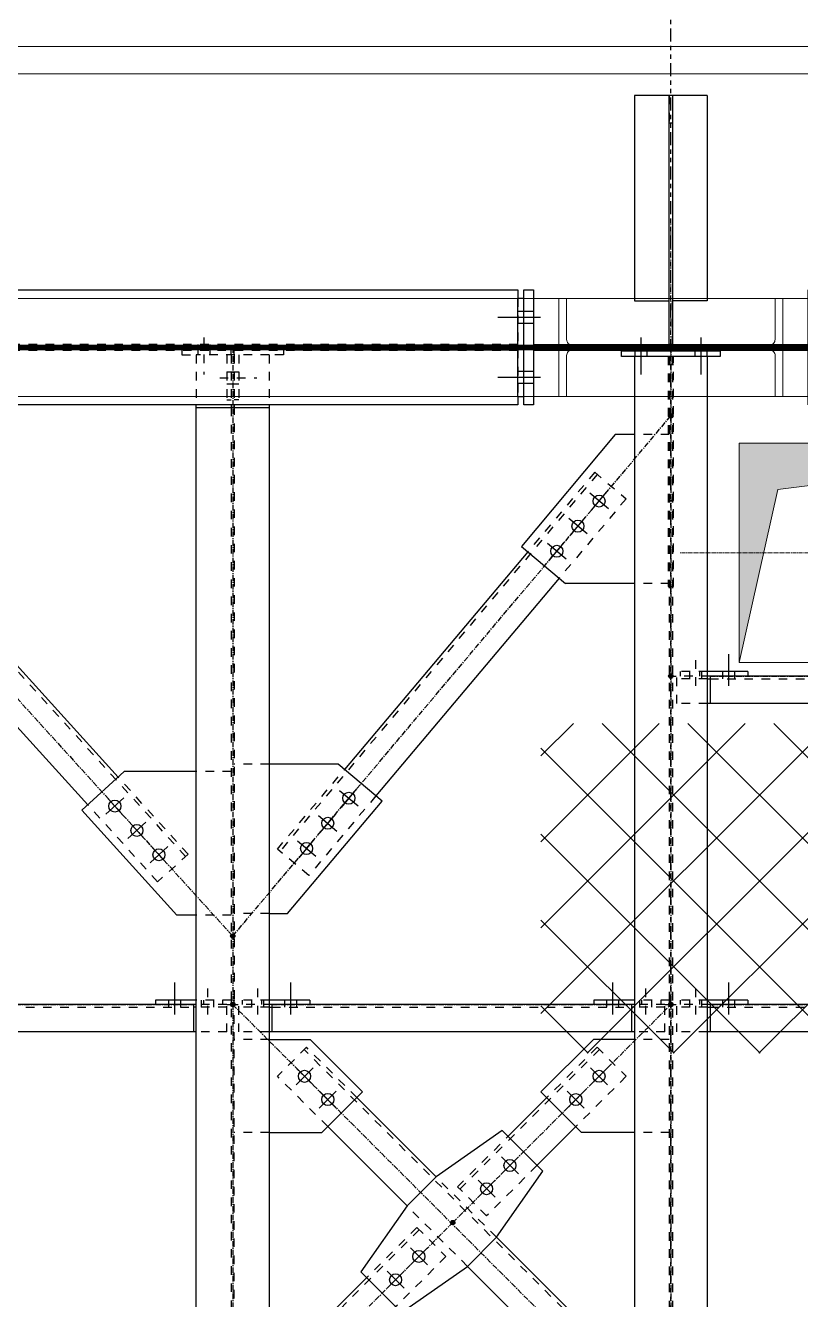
# Model space of a CAD drawing. Header units: inches. Extents: x 209270 to 234360, y -180214 to -150194.
# Drawn here: x 224333 to 225749, y -157002 to -154676 of the extents above; entities that cross this region are included whole.
import ezdxf

# ---------------------------------------------------------------- set-up
doc = ezdxf.new("R2010")
doc.units = ezdxf.units.IN
doc.header["$LTSCALE"] = 10
doc.header["$MEASUREMENT"] = 0
for name, pattern in [('CENTER', [2, 1.25, -0.25, 0.25, -0.25]), ('CENTER2', [1.125, 0.75, -0.125, 0.125, -0.125]), ('DXK_LINE_DOT2', [3.9198, 1.9599, -1.9599]), ('DXK_LINE_DOT5', [7.8785, 2.979, -0.9799, 0.9799, -0.9799, 0.9799, -0.9799]), ('HIDDEN', [0.375, 0.25, -0.125]), ('PHANTOM', [2.5, 1.25, -0.25, 0.25, -0.25, 0.25, -0.25])]:
    doc.linetypes.add(name, pattern=pattern)
doc.layers.get('0').update_dxf_attribs({"color": 1})
for name, color, linetype in [('$AUDIT_BAD_LAYER1', 1, 'Continuous'), ('_BLUE_0', 5, 'Continuous'), ('_BLUE_1', 5, 'Continuous'), ('_BLUE_2', 5, 'Continuous'), ('_BLUE_4', 5, 'Continuous')]:
    doc.layers.add(name, color=color, linetype=linetype)
for name, color, linetype, lineweight in [('CEN', 1, 'CENTER', 9), ('CENETR LINE', 1, 'CENTER2', 9), ('CIVIL', 1, 'Continuous', 9), ('handrail', 1, 'FENCELINE1', 9), ('HIDDEN', 1, 'HIDDEN', 9), ('MAIN OBJECT', 1, 'Continuous', 18), ('PANTHOM', 1, 'PHANTOM', 0), ('Sheeting', 1, 'Continuous', 0)]:
    doc.layers.add(name, color=color, linetype=linetype, lineweight=lineweight)
doc.linetypes.add('FENCELINE1', pattern='A,0.25,-0.1,[133,arial.ttf,S=0.1,R=0,X=-0.1,Y=0],-0.1,1', length=1.45)

# ---------------------------------------------------------------- blocks, each defined once
blk = doc.blocks.new('A$Ccfc223fc')
at = {"layer": 'MAIN OBJECT'}
h = blk.add_hatch(color=6, dxfattribs=at)
h.dxf.hatch_style = 1
h.paths.add_polyline_path([(-375, -200), (-375, 200), (375, 200), (-304.8, 115.5)])
at = {"layer": 'CENETR LINE'}
for p, q in [((0, -268.7), (0, 268.7)), ((483.2, 0), (-483.2, 0))]:
    blk.add_line(p, q, dxfattribs=at)
at = {"layer": 'CIVIL'}
blk.add_lwpolyline([(-375, -200), (375, -200), (375, 200), (-375, 200)], close=True, dxfattribs=at)
blk.add_lwpolyline([(-375, -200), (-304.8, 115.5), (375, 200)], dxfattribs=at)
blk = doc.blocks.new('A$C426f7GU6TT')
at = {"layer": 'CEN'}
for p, q in [((0, 235.7), (0, -235.7)), ((-235.7, 0), (235.7, 0))]:
    blk.add_line(p, q, dxfattribs=at)
blk.add_circle((0, 0), 5, dxfattribs=at)
at = {"layer": 'MAIN OBJECT'}
blk.add_lwpolyline([(4.4, -180.2, 0.414214), (14.6, -190.4), (89.4, -190.4), (89.4, -204.7), (-89.4, -204.7), (-89.4, -190.4), (-14.6, -190.4, 0.414214), (-4.4, -180.2), (-4.4, 180.2, 0.414214), (-14.6, 190.4), (-89.4, 190.4), (-89.4, 204.7), (89.4, 204.7), (89.4, 190.4), (14.6, 190.4, 0.414214), (4.4, 180.2), (4.4, -180.2)], format="xyb", dxfattribs=at)
blk = doc.blocks.new('MECH_DRAWING')
at = {"layer": 'PANTHOM'}
h = blk.add_hatch(dxfattribs=at)
h.set_pattern_fill('ANSI37', color=256, scale=887.309452, angle=-180)
h.set_pattern_definition([(225, (329120.01, 2114796.26), (78.4278163, -78.4278163), []), (315, (329120.01, 2114796.26), (78.4278163, 78.4278163), [])])
h.paths.add_polyline_path([(225881.3, -156552.6), (225881.3, -155950.4), (225274.7, -155950.4), (225274.7, -156552.6)])
at = {"layer": 'CEN'}
blk.add_line((217212.2, -155263.7), (228311.6, -155263.7), dxfattribs=at)
at = {"layer": 'CEN', "elevation": 0.8}
blk.add_lwpolyline([(217011.9, -155263.7), (228511.9, -155263.7), (228511.9, -165263.7), (217011.9, -165263.7)], close=True, dxfattribs=at)
at = {"layer": 'handrail', "const_width": 10, "elevation": -448149754.8}
blk.add_lwpolyline([(228511.9, -159158.7), (228511.9, -155263.7), (217011.9, -155263.7), (217011.9, -156838.4)], dxfattribs=at)
at = {"layer": 'HIDDEN', "elevation": 0.8}
blk.add_lwpolyline([(228307.2, -155268.1), (217216.6, -155268.1), (217216.6, -155259.3), (228307.2, -155259.3)], close=True, dxfattribs=at)
at = {"layer": 'MAIN OBJECT', "elevation": 0.8}
blk.add_lwpolyline([(228307.2, -155353.1), (217216.6, -155353.1), (217216.6, -155174.3), (228307.2, -155174.3)], close=True, dxfattribs=at)
at = {"layer": 'Sheeting'}
for points in [[(216351.9, -154713.7), (229171.9, -154713.7), (229171.9, -165813.7), (216351.9, -165813.7)], [(216401.9, -154763.7), (229121.9, -154763.7), (229121.9, -165763.7), (216401.9, -165763.7)]]:
    blk.add_lwpolyline(points, close=True, dxfattribs=at)
at = {"layer": '$AUDIT_BAD_LAYER1', "rotation": 270.0096740856855}
blk.add_blockref('A$C426f7GU6TT', (225511.9, -155263.7), dxfattribs=at)
at = {"layer": 'MAIN OBJECT'}
blk.add_blockref('A$Ccfc223fc', (226011.9, -155638.7, -0.8), dxfattribs=at)
blk = doc.blocks.new('GridLine-116860372-116903 - 114867')
at = {"layer": '_BLUE_2', "linetype": 'DXK_LINE_DOT5'}
blk.add_line((20200.6, 12454.5), (20200.6, 27661.7), dxfattribs=at)
blk = doc.blocks.new('GridLine-116860372-116908 - 114867')
at = {"layer": '_BLUE_2', "linetype": 'DXK_LINE_DOT5'}
blk.add_line((2535.4, 25070.8), (24512.1, 25070.8), dxfattribs=at)
blk = doc.blocks.new('Part-116860372-114885 - 114867')
at = {"layer": '_BLUE_4', "linetype": 'Continuous'}
blk.add_hatch(color=256, dxfattribs=at).paths.add_polyline_path([(20200.6, 25065.8, -1), (20200.6, 25075.8, -1)])
at = {"layer": '_BLUE_2', "linetype": 'Continuous'}
for p, q in [((19865.1, 24939.6), (19865.1, 25202.1)), ((19865.1, 25202.1), (19886.9, 25202.1)), ((19886.9, 25202.1), (19886.9, 25077.6)), ((20514.3, 25202.1), (20536, 25202.1)), ((20514.3, 25077.6), (20514.3, 25202.1)), ((20536, 25202.1), (20536, 24939.6)), ((19886.9, 25077.6), (20514.3, 25077.6)), ((20514.3, 25064.1), (19886.9, 25064.1)), ((19886.9, 25064.1), (19886.9, 24939.6)), ((20514.3, 24939.6), (20514.3, 25064.1)), ((19886.9, 24939.6), (19865.1, 24939.6)), ((20536, 24939.6), (20514.3, 24939.6))]:
    blk.add_line(p, q, dxfattribs=at)
at = {"layer": '_BLUE_4', "linetype": 'CENTER'}
blk.add_line((20200.6, 25070.8), (20200.6, 25070.8), dxfattribs=at)
at = {"layer": '_BLUE_4', "linetype": 'Continuous'}
blk.add_circle((20200.6, 25070.8), 5, dxfattribs=at)
blk = doc.blocks.new('Part-116860372-115064 - 114867')
at = {"layer": '_BLUE_4', "linetype": 'Continuous'}
for points in [[(19200.6, 23565.8, -1), (19200.6, 23575.8, -1)], [(20200.6, 23565.8, -1), (20200.6, 23575.8, -1)]]:
    blk.add_hatch(color=256, dxfattribs=at).paths.add_polyline_path(points)
at = {"layer": '_BLUE_1', "linetype": 'DXK_LINE_DOT2'}
for p, q in [((19290.1, 23570.8), (19214.1, 23570.8)), ((19214.1, 23508.3), (19214.1, 23570.8)), ((19283.8, 23564.6), (19214.1, 23564.6)), ((19290.1, 23564.6), (20111.1, 23564.6)), ((20187, 23570.8), (20111.1, 23570.8)), ((20187, 23564.6), (20117.3, 23564.6)), ((20187, 23508.3), (20187, 23570.8)), ((19283.8, 23508.3), (19214.1, 23508.3)), ((20187, 23508.3), (20117.3, 23508.3))]:
    blk.add_line(p, q, dxfattribs=at)
at = {"layer": '_BLUE_2', "linetype": 'Continuous'}
for p, q in [((19283.8, 23564.6), (19290.1, 23564.6)), ((20111.1, 23570.8), (19290.1, 23570.8)), ((19290.1, 23570.8), (19290.1, 23508.3)), ((20111.1, 23570.8), (20111.1, 23508.3)), ((20117.3, 23564.6), (20111.1, 23564.6)), ((20117.3, 23508.3), (19283.8, 23508.3))]:
    blk.add_line(p, q, dxfattribs=at)
at = {"layer": '_BLUE_4', "linetype": 'CENTER'}
for p, q in [((19200.6, 23570.8), (19214.1, 23570.8)), ((19290.1, 23570.8), (20111.1, 23570.8)), ((20187, 23570.8), (20200.6, 23570.8))]:
    blk.add_line(p, q, dxfattribs=at)
at = {"layer": '_BLUE_4', "linetype": 'Continuous'}
for centre in [(19200.6, 23570.8), (20200.6, 23570.8)]:
    blk.add_circle(centre, 5, dxfattribs=at)
blk = doc.blocks.new('Bolt-116860372-116052 - 114867')
at = {"layer": '_BLUE_2', "linetype": 'Continuous'}
for p, q in [((19903.1, 25139.6), (19805.6, 25139.6)), ((19903.1, 25139.6), (19805.6, 25139.6)), ((19903.1, 25139.6), (19805.6, 25139.6)), ((19903.1, 25139.6), (19805.6, 25139.6)), ((19903.1, 25139.6), (19805.6, 25139.6)), ((19903.1, 25139.6), (19805.6, 25139.6)), ((19903.1, 25139.6), (19805.6, 25139.6)), ((19903.1, 25139.6), (19805.6, 25139.6)), ((19903.1, 25139.6), (19805.6, 25139.6)), ((19903.1, 25139.6), (19805.6, 25139.6)), ((19903.1, 25139.6), (19805.6, 25139.6)), ((19863.9, 25153.3), (19851.4, 25153.3)), ((19863.9, 25153.3), (19851.4, 25153.3)), ((19863.9, 25153.3), (19851.4, 25153.3)), ((19863.9, 25153.3), (19851.4, 25153.3)), ((19863.9, 25153.3), (19851.4, 25153.3)), ((19863.9, 25153.3), (19851.4, 25153.3)), ((19863.9, 25153.3), (19851.4, 25153.3)), ((19863.9, 25153.3), (19851.4, 25153.3)), ((19863.9, 25153.3), (19851.4, 25153.3)), ((19863.9, 25153.3), (19851.4, 25153.3)), ((19863.9, 25153.3), (19851.4, 25153.3)), ((19886.9, 25153.3), (19865.1, 25153.3)), ((19886.9, 25153.3), (19865.1, 25153.3)), ((19886.9, 25153.3), (19865.1, 25153.3)), ((19886.9, 25153.3), (19865.1, 25153.3)), ((19886.9, 25153.3), (19865.1, 25153.3)), ((19886.9, 25153.3), (19865.1, 25153.3)), ((19886.9, 25153.3), (19865.1, 25153.3)), ((19886.9, 25153.3), (19865.1, 25153.3)), ((19886.9, 25153.3), (19865.1, 25153.3)), ((19886.9, 25153.3), (19865.1, 25153.3)), ((19886.9, 25153.3), (19865.1, 25153.3)), ((19863.9, 25125.8), (19851.4, 25125.8)), ((19863.9, 25125.8), (19851.4, 25125.8)), ((19863.9, 25125.8), (19851.4, 25125.8)), ((19863.9, 25125.8), (19851.4, 25125.8)), ((19863.9, 25125.8), (19851.4, 25125.8)), ((19863.9, 25125.8), (19851.4, 25125.8)), ((19863.9, 25125.8), (19851.4, 25125.8)), ((19863.9, 25125.8), (19851.4, 25125.8)), ((19863.9, 25125.8), (19851.4, 25125.8)), ((19863.9, 25125.8), (19851.4, 25125.8)), ((19863.9, 25125.8), (19851.4, 25125.8)), ((19886.9, 25125.8), (19865.1, 25125.8)), ((19886.9, 25125.8), (19865.1, 25125.8)), ((19886.9, 25125.8), (19865.1, 25125.8)), ((19886.9, 25125.8), (19865.1, 25125.8)), ((19886.9, 25125.8), (19865.1, 25125.8)), ((19886.9, 25125.8), (19865.1, 25125.8)), ((19886.9, 25125.8), (19865.1, 25125.8)), ((19886.9, 25125.8), (19865.1, 25125.8)), ((19886.9, 25125.8), (19865.1, 25125.8)), ((19886.9, 25125.8), (19865.1, 25125.8)), ((19886.9, 25125.8), (19865.1, 25125.8)), ((19863.9, 25015.8), (19851.4, 25015.8)), ((19863.9, 25015.8), (19851.4, 25015.8)), ((19863.9, 25015.8), (19851.4, 25015.8)), ((19863.9, 25015.8), (19851.4, 25015.8)), ((19863.9, 25015.8), (19851.4, 25015.8)), ((19863.9, 25015.8), (19851.4, 25015.8)), ((19863.9, 25015.8), (19851.4, 25015.8)), ((19863.9, 25015.8), (19851.4, 25015.8)), ((19863.9, 25015.8), (19851.4, 25015.8)), ((19863.9, 25015.8), (19851.4, 25015.8)), ((19863.9, 25015.8), (19851.4, 25015.8)), ((19886.9, 25015.8), (19865.1, 25015.8)), ((19886.9, 25015.8), (19865.1, 25015.8)), ((19886.9, 25015.8), (19865.1, 25015.8)), ((19886.9, 25015.8), (19865.1, 25015.8)), ((19886.9, 25015.8), (19865.1, 25015.8)), ((19886.9, 25015.8), (19865.1, 25015.8)), ((19886.9, 25015.8), (19865.1, 25015.8)), ((19886.9, 25015.8), (19865.1, 25015.8)), ((19886.9, 25015.8), (19865.1, 25015.8)), ((19886.9, 25015.8), (19865.1, 25015.8)), ((19886.9, 25015.8), (19865.1, 25015.8)), ((19903.1, 25002.1), (19805.6, 25002.1)), ((19903.1, 25002.1), (19805.6, 25002.1)), ((19903.1, 25002.1), (19805.6, 25002.1)), ((19903.1, 25002.1), (19805.6, 25002.1)), ((19903.1, 25002.1), (19805.6, 25002.1)), ((19903.1, 25002.1), (19805.6, 25002.1)), ((19903.1, 25002.1), (19805.6, 25002.1)), ((19903.1, 25002.1), (19805.6, 25002.1)), ((19903.1, 25002.1), (19805.6, 25002.1)), ((19903.1, 25002.1), (19805.6, 25002.1)), ((19903.1, 25002.1), (19805.6, 25002.1)), ((19863.9, 24988.3), (19851.4, 24988.3)), ((19863.9, 24988.3), (19851.4, 24988.3)), ((19863.9, 24988.3), (19851.4, 24988.3)), ((19863.9, 24988.3), (19851.4, 24988.3)), ((19863.9, 24988.3), (19851.4, 24988.3)), ((19863.9, 24988.3), (19851.4, 24988.3)), ((19863.9, 24988.3), (19851.4, 24988.3)), ((19863.9, 24988.3), (19851.4, 24988.3)), ((19863.9, 24988.3), (19851.4, 24988.3)), ((19863.9, 24988.3), (19851.4, 24988.3)), ((19863.9, 24988.3), (19851.4, 24988.3)), ((19886.9, 24988.3), (19865.1, 24988.3)), ((19886.9, 24988.3), (19865.1, 24988.3)), ((19886.9, 24988.3), (19865.1, 24988.3)), ((19886.9, 24988.3), (19865.1, 24988.3)), ((19886.9, 24988.3), (19865.1, 24988.3)), ((19886.9, 24988.3), (19865.1, 24988.3)), ((19886.9, 24988.3), (19865.1, 24988.3)), ((19886.9, 24988.3), (19865.1, 24988.3)), ((19886.9, 24988.3), (19865.1, 24988.3)), ((19886.9, 24988.3), (19865.1, 24988.3)), ((19886.9, 24988.3), (19865.1, 24988.3))]:
    blk.add_line(p, q, dxfattribs=at)
blk = doc.blocks.new('Part-116860372-114888 - 114867')
at = {"layer": '_BLUE_4', "linetype": 'Continuous'}
blk.add_hatch(color=256, dxfattribs=at).paths.add_polyline_path([(20200.6, 25065.8, -1), (20200.6, 25075.8, -1)])
at = {"layer": '_BLUE_1', "linetype": 'DXK_LINE_DOT2'}
for p, q in [((19851.4, 25183.3), (19851.4, 24958.3)), ((19851.4, 25077.6), (9958.1, 25077.6)), ((19851.4, 25064.1), (9958.1, 25064.1))]:
    blk.add_line(p, q, dxfattribs=at)
at = {"layer": '_BLUE_2', "linetype": 'Continuous'}
for p, q in [((12813.1, 25202.1), (19851.4, 25202.1)), ((19851.4, 25202.1), (19851.4, 25183.3)), ((19851.4, 24958.3), (19851.4, 24939.6)), ((19851.4, 24939.6), (12813.1, 24939.6))]:
    blk.add_line(p, q, dxfattribs=at)
at = {"layer": '_BLUE_4', "linetype": 'CENTER'}
blk.add_line((9575.6, 25070.8), (20200.6, 25070.8), dxfattribs=at)
at = {"layer": '_BLUE_4', "linetype": 'Continuous'}
blk.add_circle((20200.6, 25070.8), 5, dxfattribs=at)
blk = doc.blocks.new('Part-116860372-114889 - 114867')
at = {"layer": '_BLUE_4', "linetype": 'Continuous'}
blk.add_hatch(color=256, dxfattribs=at).paths.add_polyline_path([(20200.6, 25065.8, -1), (20200.6, 25075.8, -1)])
at = {"layer": '_BLUE_4', "linetype": 'CENTER'}
blk.add_line((20200.6, 25070.8), (23950.6, 25070.8), dxfattribs=at)
at = {"layer": '_BLUE_4', "linetype": 'Continuous'}
blk.add_circle((20200.6, 25070.8), 5, dxfattribs=at)
blk = doc.blocks.new('Part-116860372-114974 - 114867')
at = {"layer": '_BLUE_4', "linetype": 'Continuous'}
blk.add_hatch(color=256, dxfattribs=at).paths.add_polyline_path([(19200.6, 25065.8, -1), (19200.6, 25075.8, -1)])
at = {"layer": '_BLUE_1', "linetype": 'DXK_LINE_DOT2'}
for p, q in [((19283.8, 25054.1), (19117.3, 25054.1)), ((19117.3, 25054.1), (19117.3, 24939.6)), ((19197, 25054.1), (19197, 24939.6)), ((19204.1, 25054.1), (19204.1, 23580.8)), ((19283.8, 25054.1), (19283.8, 24939.6)), ((19197, 24933.3), (19197, 21410.3)), ((19204.1, 21410.3), (19204.1, 23580.8))]:
    blk.add_line(p, q, dxfattribs=at)
at = {"layer": '_BLUE_2', "linetype": 'Continuous'}
for p, q in [((19117.3, 21410.3), (19117.3, 24939.6)), ((19283.8, 24933.3), (19117.3, 24933.3)), ((19197, 24939.6), (19197, 24933.3)), ((19204.1, 24939.6), (19204.1, 24933.3)), ((19283.8, 24939.6), (19283.8, 21410.3))]:
    blk.add_line(p, q, dxfattribs=at)
at = {"layer": '_BLUE_4', "linetype": 'CENTER'}
blk.add_line((19200.6, 25070.8), (19200.6, 21320.8), dxfattribs=at)
at = {"layer": '_BLUE_4', "linetype": 'Continuous'}
blk.add_circle((19200.6, 25070.8), 5, dxfattribs=at)
blk = doc.blocks.new('Part-116860372-114975 - 114867')
at = {"layer": '_BLUE_4', "linetype": 'Continuous'}
blk.add_hatch(color=256, dxfattribs=at).paths.add_polyline_path([(20200.6, 25065.8, -1), (20200.6, 25075.8, -1)])
at = {"layer": '_BLUE_1', "linetype": 'DXK_LINE_DOT2'}
for p, q in [((20197, 25050.3), (20197, 21670)), ((20204.1, 25050.3), (20204.1, 21670))]:
    blk.add_line(p, q, dxfattribs=at)
at = {"layer": '_BLUE_2', "linetype": 'Continuous'}
for p, q in [((20283.8, 25050.3), (20117.3, 25050.3)), ((20117.3, 25050.3), (20117.3, 21670)), ((20283.8, 25050.3), (20283.8, 21670))]:
    blk.add_line(p, q, dxfattribs=at)
at = {"layer": '_BLUE_4', "linetype": 'CENTER'}
blk.add_line((20200.6, 25070.8), (20200.6, 21320.8), dxfattribs=at)
at = {"layer": '_BLUE_4', "linetype": 'Continuous'}
blk.add_circle((20200.6, 25070.8), 5, dxfattribs=at)
blk = doc.blocks.new('Part-116860372-115452 - 114867')
at = {"layer": '_BLUE_1', "linetype": 'DXK_LINE_DOT2'}
for p, q in [((19204.1, 25054.1), (19204.1, 25064.1)), ((19214.1, 25054.1), (19214.1, 24951.6)), ((19316.6, 25054.1), (19283.8, 25054.1)), ((19316.6, 25064.1), (19316.6, 25054.1)), ((19214.1, 24951.6), (19204.1, 24951.6))]:
    blk.add_line(p, q, dxfattribs=at)
blk = doc.blocks.new('Part-116860372-115865 - 114867')
at = {"layer": '_BLUE_1', "linetype": 'DXK_LINE_DOT2'}
blk.add_line((20283.8, 25050.3), (20117.3, 25050.3), dxfattribs=at)
at = {"layer": '_BLUE_2', "linetype": 'Continuous'}
for p, q in [((20088.1, 25050.3), (20088.1, 25062.8)), ((20088.1, 25062.8), (20313.1, 25062.8)), ((20117.3, 25050.3), (20088.1, 25050.3)), ((20313.1, 25050.3), (20283.8, 25050.3)), ((20313.1, 25062.8), (20313.1, 25050.3))]:
    blk.add_line(p, q, dxfattribs=at)
blk = doc.blocks.new('Bolt-116860372-115454 - 114867')
at = {"layer": '_BLUE_1', "linetype": 'DXK_LINE_DOT2'}
for p, q in [((19187, 25015.3), (19197, 25015.3)), ((19197, 25015.3), (19204.1, 25015.3)), ((19204.1, 25015.3), (19214.1, 25015.3)), ((19170.8, 25001.6), (19255.8, 25001.6)), ((19187, 24987.8), (19197, 24987.8)), ((19197, 24987.8), (19204.1, 24987.8)), ((19204.1, 24987.8), (19214.1, 24987.8))]:
    blk.add_line(p, q, dxfattribs=at)
blk = doc.blocks.new('Part-116860372-115063 - 114867')
at = {"layer": '_BLUE_4', "linetype": 'Continuous'}
for points in [[(17825.6, 23565.8, -1), (17825.6, 23575.8, -1)], [(19200.6, 23565.8, -1), (19200.6, 23575.8, -1)]]:
    blk.add_hatch(color=256, dxfattribs=at).paths.add_polyline_path(points)
at = {"layer": '_BLUE_1', "linetype": 'DXK_LINE_DOT2'}
for p, q in [((17944.3, 23570.8), (17841, 23570.8)), ((17841, 23508.3), (17841, 23570.8)), ((17938.1, 23564.6), (17841, 23564.6)), ((17944.3, 23564.6), (19111.1, 23564.6)), ((19187, 23570.8), (19111.1, 23570.8)), ((19187, 23564.6), (19117.3, 23564.6)), ((19187, 23508.3), (19187, 23570.8)), ((17938.1, 23508.3), (17841, 23508.3)), ((19187, 23508.3), (19111.1, 23508.3))]:
    blk.add_line(p, q, dxfattribs=at)
at = {"layer": '_BLUE_2', "linetype": 'Continuous'}
for p, q in [((17938.1, 23564.6), (17944.3, 23564.6)), ((19111.1, 23570.8), (17944.3, 23570.8)), ((17944.3, 23570.8), (17944.3, 23508.3)), ((19111.1, 23570.8), (19111.1, 23508.3)), ((19117.3, 23564.6), (19111.1, 23564.6)), ((19117.3, 23508.3), (17938.1, 23508.3))]:
    blk.add_line(p, q, dxfattribs=at)
at = {"layer": '_BLUE_4', "linetype": 'CENTER'}
for p, q in [((17825.6, 23570.8), (17841, 23570.8)), ((17944.3, 23570.8), (19111.1, 23570.8)), ((19187, 23570.8), (19200.6, 23570.8))]:
    blk.add_line(p, q, dxfattribs=at)
at = {"layer": '_BLUE_4', "linetype": 'Continuous'}
for centre in [(17825.6, 23570.8), (19200.6, 23570.8)]:
    blk.add_circle(centre, 5, dxfattribs=at)
blk = doc.blocks.new('Part-116860372-115065 - 114867')
at = {"layer": '_BLUE_4', "linetype": 'Continuous'}
for points in [[(20200.6, 23565.8, -1), (20200.6, 23575.8, -1)], [(21450.6, 23565.8, -1), (21450.6, 23575.8, -1)]]:
    blk.add_hatch(color=256, dxfattribs=at).paths.add_polyline_path(points)
at = {"layer": '_BLUE_1', "linetype": 'DXK_LINE_DOT2'}
for p, q in [((20290.1, 23570.8), (20214.1, 23570.8)), ((20214.1, 23508.3), (20214.1, 23570.8)), ((20283.8, 23564.6), (20214.1, 23564.6)), ((20290.1, 23564.6), (21361.1, 23564.6)), ((21437, 23570.8), (21361.1, 23570.8)), ((21437, 23564.6), (21367.3, 23564.6)), ((21437, 23508.3), (21437, 23570.8)), ((20283.8, 23508.3), (20214.1, 23508.3)), ((21437, 23508.3), (21367.3, 23508.3))]:
    blk.add_line(p, q, dxfattribs=at)
at = {"layer": '_BLUE_2', "linetype": 'Continuous'}
for p, q in [((20283.8, 23564.6), (20290.1, 23564.6)), ((21361.1, 23570.8), (20290.1, 23570.8)), ((20290.1, 23570.8), (20290.1, 23508.3)), ((21361.1, 23570.8), (21361.1, 23508.3)), ((21367.3, 23564.6), (21361.1, 23564.6)), ((21367.3, 23508.3), (20283.8, 23508.3))]:
    blk.add_line(p, q, dxfattribs=at)
at = {"layer": '_BLUE_4', "linetype": 'CENTER'}
for p, q in [((20200.6, 23570.8), (20214.1, 23570.8)), ((20290.1, 23570.8), (21361.1, 23570.8)), ((21437, 23570.8), (21450.6, 23570.8))]:
    blk.add_line(p, q, dxfattribs=at)
at = {"layer": '_BLUE_4', "linetype": 'Continuous'}
for centre in [(20200.6, 23570.8), (21450.6, 23570.8)]:
    blk.add_circle(centre, 5, dxfattribs=at)
blk = doc.blocks.new('Part-116860372-115084 - 114867')
at = {"layer": '_BLUE_4', "linetype": 'Continuous'}
for points in [[(19702.8, 23068, -1), (19702.8, 23078, -1)], [(19200.6, 22565.8, -1), (19200.6, 22575.8, -1)]]:
    blk.add_hatch(color=256, dxfattribs=at).paths.add_polyline_path(points)
at = {"layer": '_BLUE_1', "linetype": 'DXK_LINE_DOT2'}
for p, q in [((19626.3, 23056.7), (19307.9, 22738.2)), ((19621, 23062), (19506.1, 22947.1)), ((19621, 23062), (19687.3, 22995.7)), ((19687.3, 22995.7), (19572.4, 22880.8)), ((19302.6, 22743.5), (19417.5, 22858.5)), ((19483.8, 22792.2), (19368.9, 22677.3)), ((19368.9, 22677.3), (19302.6, 22743.5))]:
    blk.add_line(p, q, dxfattribs=at)
at = {"layer": '_BLUE_2', "linetype": 'Continuous'}
for p, q in [((19506.1, 22947.1), (19417.5, 22858.5)), ((19572.4, 22880.8), (19483.8, 22792.2))]:
    blk.add_line(p, q, dxfattribs=at)
at = {"layer": '_BLUE_4', "linetype": 'CENTER'}
blk.add_line((19200.6, 22570.8), (19702.8, 23073), dxfattribs=at)
at = {"layer": '_BLUE_4', "linetype": 'Continuous'}
for centre in [(19702.8, 23073), (19200.6, 22570.8)]:
    blk.add_circle(centre, 5, dxfattribs=at)
blk = doc.blocks.new('Part-116860372-115085 - 114867')
at = {"layer": '_BLUE_4', "linetype": 'Continuous'}
for points in [[(19200.6, 23565.8, -1), (19200.6, 23575.8, -1)], [(20200.6, 22565.8, -1), (20200.6, 22575.8, -1)]]:
    blk.add_hatch(color=256, dxfattribs=at).paths.add_polyline_path(points)
at = {"layer": '_BLUE_1', "linetype": 'DXK_LINE_DOT2'}
for p, q in [((19368.9, 23473.3), (19302.6, 23407)), ((19483.8, 23358.4), (19368.9, 23473.3)), ((20093.3, 22738.2), (19363.6, 23468)), ((19417.5, 23292.1), (19302.6, 23407)), ((19802.7, 23039.4), (19664.7, 23177.4)), ((19736.4, 22973.1), (19598.4, 23111.1)), ((20098.6, 22743.5), (19983.7, 22858.5)), ((20032.3, 22677.3), (19917.4, 22792.2)), ((20098.6, 22743.5), (20032.3, 22677.3))]:
    blk.add_line(p, q, dxfattribs=at)
at = {"layer": '_BLUE_2', "linetype": 'Continuous'}
for p, q in [((19664.7, 23177.4), (19483.8, 23358.4)), ((19598.4, 23111.1), (19417.5, 23292.1)), ((19983.7, 22858.5), (19802.7, 23039.4)), ((19917.4, 22792.2), (19736.4, 22973.1))]:
    blk.add_line(p, q, dxfattribs=at)
at = {"layer": '_BLUE_4', "linetype": 'CENTER'}
blk.add_line((19200.6, 23570.8), (20200.6, 22570.8), dxfattribs=at)
at = {"layer": '_BLUE_4', "linetype": 'Continuous'}
for centre in [(19200.6, 23570.8), (20200.6, 22570.8)]:
    blk.add_circle(centre, 5, dxfattribs=at)
blk = doc.blocks.new('Part-116860372-115086 - 114867')
at = {"layer": '_BLUE_4', "linetype": 'Continuous'}
for points in [[(20200.6, 24909.6, -1), (20200.6, 24919.6, -1)], [(19200.6, 23722.1, -1), (19200.6, 23732.1, -1)]]:
    blk.add_hatch(color=256, dxfattribs=at).paths.add_polyline_path(points)
at = {"layer": '_BLUE_1', "linetype": 'DXK_LINE_DOT2'}
for p, q in [((20032.6, 24781.1), (19308.3, 23921)), ((20026.9, 24785.9), (19873.9, 24604.3)), ((20026.9, 24785.9), (20098.6, 24725.5)), ((20098.6, 24725.5), (19945.6, 24543.9)), ((19302.6, 23925.8), (19455.6, 24107.5)), ((19527.3, 24047.1), (19374.3, 23865.4)), ((19374.3, 23865.4), (19302.6, 23925.8))]:
    blk.add_line(p, q, dxfattribs=at)
at = {"layer": '_BLUE_2', "linetype": 'Continuous'}
for p, q in [((19873.9, 24604.3), (19455.6, 24107.5)), ((19945.6, 24543.9), (19527.3, 24047.1))]:
    blk.add_line(p, q, dxfattribs=at)
at = {"layer": '_BLUE_4', "linetype": 'CENTER'}
blk.add_line((19200.6, 23727.1), (20200.6, 24914.6), dxfattribs=at)
at = {"layer": '_BLUE_4', "linetype": 'Continuous'}
for centre in [(20200.6, 24914.6), (19200.6, 23727.1)]:
    blk.add_circle(centre, 5, dxfattribs=at)
blk = doc.blocks.new('Part-116860372-115088 - 114867')
at = {"layer": '_BLUE_4', "linetype": 'Continuous'}
for points in [[(17981.8, 25065.8, -1), (17981.8, 25075.8, -1)], [(19200.6, 23722.1, -1), (19200.6, 23732.1, -1)]]:
    blk.add_hatch(color=256, dxfattribs=at).paths.add_polyline_path(points)
at = {"layer": '_BLUE_1', "linetype": 'DXK_LINE_DOT2'}
for p, q in [((18185.4, 24920.8), (18115.9, 24857.9)), ((19093, 23908.9), (18179.8, 24915.8)), ((18344.9, 24744.9), (18185.4, 24920.8)), ((18275.5, 24681.9), (18115.9, 24857.9)), ((19098.6, 23914), (18939, 24089.9)), ((19029.1, 23851), (18869.6, 24026.9)), ((19098.6, 23914), (19029.1, 23851))]:
    blk.add_line(p, q, dxfattribs=at)
at = {"layer": '_BLUE_2', "linetype": 'Continuous'}
for p, q in [((18939, 24089.9), (18344.9, 24744.9)), ((18869.6, 24026.9), (18275.5, 24681.9))]:
    blk.add_line(p, q, dxfattribs=at)
at = {"layer": '_BLUE_4', "linetype": 'CENTER'}
blk.add_line((17981.8, 25070.8), (19200.6, 23727.1), dxfattribs=at)
at = {"layer": '_BLUE_4', "linetype": 'Continuous'}
for centre in [(17981.8, 25070.8), (19200.6, 23727.1)]:
    blk.add_circle(centre, 5, dxfattribs=at)
blk = doc.blocks.new('Bolt-116860372-115720 - 114867')
at = {"layer": '_BLUE_1', "linetype": 'DXK_LINE_DOT2'}
for p, q in [((19143.3, 23548.3), (19143.3, 23620.8)), ((19129.5, 23570.8), (19129.5, 23580.8)), ((19129.5, 23564.6), (19129.5, 23570.8)), ((19157, 23570.8), (19157, 23580.8)), ((19157, 23564.6), (19157, 23570.8))]:
    blk.add_line(p, q, dxfattribs=at)
at = {"layer": '_BLUE_2', "linetype": 'Continuous'}
for p, q in [((19068.3, 23548.3), (19068.3, 23620.8)), ((19054.5, 23570.8), (19054.5, 23580.8)), ((19054.5, 23564.6), (19054.5, 23570.8)), ((19082, 23570.8), (19082, 23580.8)), ((19082, 23564.6), (19082, 23570.8))]:
    blk.add_line(p, q, dxfattribs=at)
blk = doc.blocks.new('Bolt-116860372-115460 - 114867')
at = {"layer": '_BLUE_1', "linetype": 'DXK_LINE_DOT2'}
for p, q in [((19120.8, 25077.6), (19120.8, 25064.1)), ((19134.5, 25093.8), (19134.5, 25008.8)), ((19148.3, 25077.6), (19148.3, 25064.1)), ((19120.8, 25064.1), (19120.8, 25054.1)), ((19148.3, 25064.1), (19148.3, 25054.1))]:
    blk.add_line(p, q, dxfattribs=at)
blk = doc.blocks.new('Bolt-116860372-116186 - 114867')
at = {"layer": '_BLUE_2', "linetype": 'Continuous'}
for p, q in [((19383.9, 23387.5), (19345, 23426.4)), ((19383.9, 23426.4), (19345, 23387.5)), ((19436.9, 23334.5), (19398, 23373.4)), ((19436.9, 23373.4), (19398, 23334.5))]:
    blk.add_line(p, q, dxfattribs=at)
for centre in [(19364.4, 23407), (19417.5, 23353.9)]:
    blk.add_circle(centre, 13.8, dxfattribs=at)
blk = doc.blocks.new('Part-116860372-116051 - 114867')
at = {"layer": '_BLUE_2', "linetype": 'Continuous'}
for p, q in [((19851.4, 24958.3), (19851.4, 25183.3)), ((19851.4, 25183.3), (19863.9, 25183.3)), ((19863.9, 25183.3), (19863.9, 24958.3)), ((19863.9, 24958.3), (19851.4, 24958.3))]:
    blk.add_line(p, q, dxfattribs=at)
blk = doc.blocks.new('Part-116860372-115453 - 114867')
at = {"layer": '_BLUE_1', "linetype": 'DXK_LINE_DOT2'}
for p, q in [((19084.5, 25064.1), (19084.5, 25054.1)), ((19084.5, 25054.1), (19117.3, 25054.1)), ((19187, 25054.1), (19187, 24951.6)), ((19197, 25054.1), (19197, 25064.1)), ((19187, 24951.6), (19197, 24951.6))]:
    blk.add_line(p, q, dxfattribs=at)
blk = doc.blocks.new('Part-116860372-149992 - 114867')
at = {"layer": '_BLUE_1', "linetype": 'DXK_LINE_DOT2'}
for p, q in [((20283.8, 24330.8), (20204.1, 24330.8)), ((20222.9, 24320.8), (20222.9, 24330.8)), ((20266.6, 24320.8), (20266.6, 24330.8))]:
    blk.add_line(p, q, dxfattribs=at)
at = {"layer": '_BLUE_2', "linetype": 'Continuous'}
for p, q in [((20376.6, 24330.8), (20283.8, 24330.8)), ((20290.1, 24320.8), (20283.8, 24320.8)), ((20376.6, 24330.8), (20376.6, 24320.8))]:
    blk.add_line(p, q, dxfattribs=at)
blk = doc.blocks.new('Bolt-116860372-115866 - 114867')
at = {"layer": '_BLUE_2', "linetype": 'Continuous'}
for p, q in [((20118.1, 25077.6), (20118.1, 25064.1)), ((20118.1, 25077.6), (20118.1, 25064.1)), ((20118.1, 25077.6), (20118.1, 25064.1)), ((20118.1, 25077.6), (20118.1, 25064.1)), ((20118.1, 25077.6), (20118.1, 25064.1)), ((20118.1, 25077.6), (20118.1, 25064.1)), ((20131.8, 25093.8), (20131.8, 25008.8)), ((20131.8, 25093.8), (20131.8, 25008.8)), ((20131.8, 25093.8), (20131.8, 25008.8)), ((20131.8, 25093.8), (20131.8, 25008.8)), ((20131.8, 25093.8), (20131.8, 25008.8)), ((20131.8, 25093.8), (20131.8, 25008.8)), ((20145.6, 25077.6), (20145.6, 25064.1)), ((20145.6, 25077.6), (20145.6, 25064.1)), ((20145.6, 25077.6), (20145.6, 25064.1)), ((20145.6, 25077.6), (20145.6, 25064.1)), ((20145.6, 25077.6), (20145.6, 25064.1)), ((20145.6, 25077.6), (20145.6, 25064.1)), ((20255.6, 25077.6), (20255.6, 25064.1)), ((20255.6, 25077.6), (20255.6, 25064.1)), ((20255.6, 25077.6), (20255.6, 25064.1)), ((20255.6, 25077.6), (20255.6, 25064.1)), ((20255.6, 25077.6), (20255.6, 25064.1)), ((20255.6, 25077.6), (20255.6, 25064.1)), ((20269.3, 25093.8), (20269.3, 25008.8)), ((20269.3, 25093.8), (20269.3, 25008.8)), ((20269.3, 25093.8), (20269.3, 25008.8)), ((20269.3, 25093.8), (20269.3, 25008.8)), ((20269.3, 25093.8), (20269.3, 25008.8)), ((20269.3, 25093.8), (20269.3, 25008.8)), ((20283.1, 25077.6), (20283.1, 25064.1)), ((20283.1, 25077.6), (20283.1, 25064.1)), ((20283.1, 25077.6), (20283.1, 25064.1)), ((20283.1, 25077.6), (20283.1, 25064.1)), ((20283.1, 25077.6), (20283.1, 25064.1)), ((20283.1, 25077.6), (20283.1, 25064.1)), ((20118.1, 25062.8), (20118.1, 25050.3)), ((20118.1, 25062.8), (20118.1, 25050.3)), ((20118.1, 25062.8), (20118.1, 25050.3)), ((20118.1, 25062.8), (20118.1, 25050.3)), ((20118.1, 25062.8), (20118.1, 25050.3)), ((20118.1, 25062.8), (20118.1, 25050.3)), ((20145.6, 25062.8), (20145.6, 25050.3)), ((20145.6, 25062.8), (20145.6, 25050.3)), ((20145.6, 25062.8), (20145.6, 25050.3)), ((20145.6, 25062.8), (20145.6, 25050.3)), ((20145.6, 25062.8), (20145.6, 25050.3)), ((20145.6, 25062.8), (20145.6, 25050.3)), ((20255.6, 25062.8), (20255.6, 25050.3)), ((20255.6, 25062.8), (20255.6, 25050.3)), ((20255.6, 25062.8), (20255.6, 25050.3)), ((20255.6, 25062.8), (20255.6, 25050.3)), ((20255.6, 25062.8), (20255.6, 25050.3)), ((20255.6, 25062.8), (20255.6, 25050.3)), ((20283.1, 25062.8), (20283.1, 25050.3)), ((20283.1, 25062.8), (20283.1, 25050.3)), ((20283.1, 25062.8), (20283.1, 25050.3)), ((20283.1, 25062.8), (20283.1, 25050.3)), ((20283.1, 25062.8), (20283.1, 25050.3)), ((20283.1, 25062.8), (20283.1, 25050.3))]:
    blk.add_line(p, q, dxfattribs=at)
blk = doc.blocks.new('Part-116860372-115719 - 114867')
at = {"layer": '_BLUE_1', "linetype": 'DXK_LINE_DOT2'}
for p, q in [((19197, 23580.8), (19117.3, 23580.8)), ((19134.5, 23570.8), (19134.5, 23580.8)), ((19178.3, 23570.8), (19178.3, 23580.8)), ((19197, 23580.8), (19197, 23570.8))]:
    blk.add_line(p, q, dxfattribs=at)
at = {"layer": '_BLUE_2', "linetype": 'Continuous'}
for p, q in [((19117.3, 23580.8), (19024.5, 23580.8)), ((19024.5, 23580.8), (19024.5, 23570.8)), ((19117.3, 23570.8), (19111.1, 23570.8))]:
    blk.add_line(p, q, dxfattribs=at)
blk = doc.blocks.new('Part-116860372-115715 - 114867')
at = {"layer": '_BLUE_1', "linetype": 'DXK_LINE_DOT2'}
for p, q in [((20283.8, 23580.8), (20204.1, 23580.8)), ((20222.9, 23570.8), (20222.9, 23580.8)), ((20266.6, 23570.8), (20266.6, 23580.8))]:
    blk.add_line(p, q, dxfattribs=at)
at = {"layer": '_BLUE_2', "linetype": 'Continuous'}
for p, q in [((20376.6, 23580.8), (20283.8, 23580.8)), ((20290.1, 23570.8), (20283.8, 23570.8)), ((20376.6, 23580.8), (20376.6, 23570.8))]:
    blk.add_line(p, q, dxfattribs=at)
blk = doc.blocks.new('Part-116860372-115713 - 114867')
at = {"layer": '_BLUE_1', "linetype": 'DXK_LINE_DOT2'}
for p, q in [((19283.8, 23580.8), (19204.1, 23580.8)), ((19222.9, 23570.8), (19222.9, 23580.8)), ((19266.6, 23570.8), (19266.6, 23580.8))]:
    blk.add_line(p, q, dxfattribs=at)
at = {"layer": '_BLUE_2', "linetype": 'Continuous'}
for p, q in [((19376.6, 23580.8), (19283.8, 23580.8)), ((19290.1, 23570.8), (19283.8, 23570.8)), ((19376.6, 23580.8), (19376.6, 23570.8))]:
    blk.add_line(p, q, dxfattribs=at)
blk = doc.blocks.new('Bolt-116860372-115714 - 114867')
at = {"layer": '_BLUE_1', "linetype": 'DXK_LINE_DOT2'}
for p, q in [((19257.9, 23548.3), (19257.9, 23620.8)), ((19244.1, 23570.8), (19244.1, 23580.8)), ((19244.1, 23564.6), (19244.1, 23570.8)), ((19271.6, 23570.8), (19271.6, 23580.8)), ((19271.6, 23564.6), (19271.6, 23570.8))]:
    blk.add_line(p, q, dxfattribs=at)
at = {"layer": '_BLUE_2', "linetype": 'Continuous'}
for p, q in [((19332.9, 23548.3), (19332.9, 23620.8)), ((19319.1, 23570.8), (19319.1, 23580.8)), ((19319.1, 23564.6), (19319.1, 23570.8)), ((19346.6, 23570.8), (19346.6, 23580.8)), ((19346.6, 23564.6), (19346.6, 23570.8))]:
    blk.add_line(p, q, dxfattribs=at)
blk = doc.blocks.new('Bolt-116860372-115716 - 114867')
at = {"layer": '_BLUE_1', "linetype": 'DXK_LINE_DOT2'}
for p, q in [((20257.9, 23548.3), (20257.9, 23620.8)), ((20244.1, 23570.8), (20244.1, 23580.8)), ((20244.1, 23564.6), (20244.1, 23570.8)), ((20271.6, 23570.8), (20271.6, 23580.8)), ((20271.6, 23564.6), (20271.6, 23570.8))]:
    blk.add_line(p, q, dxfattribs=at)
at = {"layer": '_BLUE_2', "linetype": 'Continuous'}
for p, q in [((20332.9, 23548.3), (20332.9, 23620.8)), ((20319.1, 23570.8), (20319.1, 23580.8)), ((20319.1, 23564.6), (20319.1, 23570.8)), ((20346.6, 23570.8), (20346.6, 23580.8)), ((20346.6, 23564.6), (20346.6, 23570.8))]:
    blk.add_line(p, q, dxfattribs=at)
blk = doc.blocks.new('Part-116860372-115721 - 114867')
at = {"layer": '_BLUE_1', "linetype": 'DXK_LINE_DOT2'}
for p, q in [((20197, 23580.8), (20117.3, 23580.8)), ((20134.5, 23570.8), (20134.5, 23580.8)), ((20178.3, 23570.8), (20178.3, 23580.8)), ((20197, 23580.8), (20197, 23570.8))]:
    blk.add_line(p, q, dxfattribs=at)
at = {"layer": '_BLUE_2', "linetype": 'Continuous'}
for p, q in [((20117.3, 23580.8), (20024.5, 23580.8)), ((20024.5, 23580.8), (20024.5, 23570.8)), ((20117.3, 23570.8), (20111.1, 23570.8))]:
    blk.add_line(p, q, dxfattribs=at)
blk = doc.blocks.new('Bolt-116860372-115722 - 114867')
at = {"layer": '_BLUE_1', "linetype": 'DXK_LINE_DOT2'}
for p, q in [((20143.3, 23548.3), (20143.3, 23620.8)), ((20129.5, 23570.8), (20129.5, 23580.8)), ((20129.5, 23564.6), (20129.5, 23570.8)), ((20157, 23570.8), (20157, 23580.8)), ((20157, 23564.6), (20157, 23570.8))]:
    blk.add_line(p, q, dxfattribs=at)
at = {"layer": '_BLUE_2', "linetype": 'Continuous'}
for p, q in [((20068.3, 23548.3), (20068.3, 23620.8)), ((20054.5, 23570.8), (20054.5, 23580.8)), ((20054.5, 23564.6), (20054.5, 23570.8)), ((20082, 23570.8), (20082, 23580.8)), ((20082, 23564.6), (20082, 23570.8))]:
    blk.add_line(p, q, dxfattribs=at)
blk = doc.blocks.new('Part-116860372-115892 - 114867')
at = {"layer": '_BLUE_1', "linetype": 'DXK_LINE_DOT2'}
for p, q in [((20194.3, 25050.3), (20194.3, 24525.5)), ((20206.8, 24525.5), (20206.8, 25050.3)), ((20194.3, 25031.6), (20206.8, 25031.6)), ((20206.8, 24720.7), (20194.3, 24720.7)), ((20194.3, 24525.5), (20206.8, 24525.5))]:
    blk.add_line(p, q, dxfattribs=at)
blk = doc.blocks.new('Part-116860372-116225 - 114867')
at = {"layer": '_BLUE_1', "linetype": 'DXK_LINE_DOT2'}
for p, q in [((20197, 24872.5), (20117.3, 24872.5)), ((20197, 24531.8), (20117.3, 24531.8))]:
    blk.add_line(p, q, dxfattribs=at)
at = {"layer": '_BLUE_2', "linetype": 'Continuous'}
for p, q in [((20073.2, 24872.5), (19859.5, 24616.3)), ((20117.3, 24872.5), (20073.2, 24872.5)), ((19859.5, 24616.3), (19959.9, 24531.8)), ((20117.3, 24531.8), (19959.9, 24531.8))]:
    blk.add_line(p, q, dxfattribs=at)
blk = doc.blocks.new('Part-116860372-116173 - 114867')
at = {"layer": '_BLUE_1', "linetype": 'DXK_LINE_DOT2'}
blk.add_line((19826.4, 25064.6), (19826.4, 25077.1), dxfattribs=at)
at = {"layer": '_BLUE_2', "linetype": 'Continuous'}
for p, q in [((19334, 25077.1), (19851.4, 25077.1)), ((19334, 25077.1), (19334, 25064.6)), ((19559.6, 25064.6), (19559.6, 25077.1)), ((19851.4, 25064.6), (19334, 25064.6))]:
    blk.add_line(p, q, dxfattribs=at)
blk = doc.blocks.new('Part-116860372-116185 - 114867')
at = {"layer": '_BLUE_1', "linetype": 'DXK_LINE_DOT2'}
for p, q in [((19283.8, 23491.3), (19204.1, 23491.3)), ((19283.8, 23278.8), (19204.1, 23278.8))]:
    blk.add_line(p, q, dxfattribs=at)
at = {"layer": '_BLUE_2', "linetype": 'Continuous'}
for p, q in [((19283.8, 23491.3), (19377.3, 23491.3)), ((19377.3, 23491.3), (19497, 23371.6)), ((19404.2, 23278.8), (19497, 23371.6)), ((19283.8, 23278.8), (19404.2, 23278.8))]:
    blk.add_line(p, q, dxfattribs=at)
blk = doc.blocks.new('Part-116860372-116193 - 114867')
at = {"layer": '_BLUE_4', "linetype": 'Continuous'}
for points in [[(20200.6, 23565.8, -1), (20200.6, 23575.8, -1)], [(19702.8, 23068, -1), (19702.8, 23078, -1)]]:
    blk.add_hatch(color=256, dxfattribs=at).paths.add_polyline_path(points)
at = {"layer": '_BLUE_1', "linetype": 'DXK_LINE_DOT2'}
for p, q in [((20032.3, 23473.3), (19917.4, 23358.4)), ((20032.3, 23473.3), (20098.6, 23407)), ((20037.6, 23468), (19719.1, 23149.5)), ((20098.6, 23407), (19983.7, 23292.1)), ((19713.8, 23154.8), (19828.7, 23269.7)), ((19895, 23203.4), (19780.1, 23088.5)), ((19780.1, 23088.5), (19713.8, 23154.8))]:
    blk.add_line(p, q, dxfattribs=at)
at = {"layer": '_BLUE_2', "linetype": 'Continuous'}
for p, q in [((19917.4, 23358.4), (19828.7, 23269.7)), ((19983.7, 23292.1), (19895, 23203.4))]:
    blk.add_line(p, q, dxfattribs=at)
at = {"layer": '_BLUE_4', "linetype": 'CENTER'}
blk.add_line((19702.8, 23073), (20200.6, 23570.8), dxfattribs=at)
at = {"layer": '_BLUE_4', "linetype": 'Continuous'}
for centre in [(20200.6, 23570.8), (19702.8, 23073)]:
    blk.add_circle(centre, 5, dxfattribs=at)
blk = doc.blocks.new('Part-116860372-116195 - 114867')
at = {"layer": '_BLUE_1', "linetype": 'DXK_LINE_DOT2'}
for p, q in [((20197, 23491.3), (20117.3, 23491.3)), ((20197, 23278.8), (20117.3, 23278.8))]:
    blk.add_line(p, q, dxfattribs=at)
at = {"layer": '_BLUE_2', "linetype": 'Continuous'}
for p, q in [((20023.8, 23491.3), (19904.1, 23371.6)), ((20117.3, 23491.3), (20023.8, 23491.3)), ((19996.9, 23278.8), (19904.1, 23371.6)), ((20117.3, 23278.8), (19996.9, 23278.8))]:
    blk.add_line(p, q, dxfattribs=at)
blk = doc.blocks.new('Bolt-116860372-116196 - 114867')
at = {"layer": '_BLUE_2', "linetype": 'Continuous'}
for p, q in [((20017.3, 23387.5), (20056.1, 23426.4)), ((20056.1, 23387.5), (20017.3, 23426.4)), ((19964.2, 23334.5), (20003.1, 23373.4)), ((20003.1, 23334.5), (19964.2, 23373.4))]:
    blk.add_line(p, q, dxfattribs=at)
for centre in [(20036.7, 23407), (19983.7, 23353.9)]:
    blk.add_circle(centre, 13.7, dxfattribs=at)
blk = doc.blocks.new('Part-116860372-116198 - 114867')
at = {"layer": '_BLUE_2', "linetype": 'Continuous'}
for p, q in [((19815.5, 23283), (19664.7, 23177.4)), ((19815.5, 23283), (19908.3, 23190.2)), ((19802.7, 23039.4), (19908.3, 23190.2)), ((19664.7, 23177.4), (19598.4, 23111.1)), ((19598.4, 23111.1), (19492.9, 22960.4)), ((19736.4, 22973.1), (19802.7, 23039.4)), ((19585.7, 22867.5), (19492.9, 22960.4)), ((19585.7, 22867.5), (19736.4, 22973.1))]:
    blk.add_line(p, q, dxfattribs=at)
blk = doc.blocks.new('Bolt-116860372-116199 - 114867')
at = {"layer": '_BLUE_2', "linetype": 'Continuous'}
for p, q in [((19606, 22976.3), (19644.9, 23015.2)), ((19644.9, 22976.3), (19606, 23015.2)), ((19553, 22923.2), (19591.9, 22962.1)), ((19591.9, 22923.2), (19553, 22962.1))]:
    blk.add_line(p, q, dxfattribs=at)
for centre in [(19625.4, 22995.7), (19572.4, 22942.7)]:
    blk.add_circle(centre, 13.7, dxfattribs=at)
blk = doc.blocks.new('Bolt-116860372-116200 - 114867')
at = {"layer": '_BLUE_2', "linetype": 'Continuous'}
for p, q in [((19852.6, 23222.9), (19813.7, 23184)), ((19813.7, 23222.9), (19852.6, 23184)), ((19799.6, 23169.8), (19760.7, 23130.9)), ((19760.7, 23169.8), (19799.6, 23130.9))]:
    blk.add_line(p, q, dxfattribs=at)
for centre in [(19833.2, 23203.4), (19780.1, 23150.4)]:
    blk.add_circle(centre, 13.7, dxfattribs=at)
blk = doc.blocks.new('Part-116860372-116219 - 114867')
at = {"layer": '_BLUE_1', "linetype": 'DXK_LINE_DOT2'}
for p, q in [((19197, 24102.5), (19117.3, 24102.5)), ((19197, 23774.5), (19117.3, 23774.5))]:
    blk.add_line(p, q, dxfattribs=at)
at = {"layer": '_BLUE_2', "linetype": 'Continuous'}
for p, q in [((18952.9, 24102.5), (18855.7, 24014.3)), ((19117.3, 24102.5), (18952.9, 24102.5)), ((19073.2, 23774.5), (18855.7, 24014.3)), ((19117.3, 23774.5), (19073.2, 23774.5))]:
    blk.add_line(p, q, dxfattribs=at)
blk = doc.blocks.new('Bolt-116860372-116220 - 114867')
at = {"layer": '_BLUE_2', "linetype": 'Continuous'}
for p, q in [((18911, 24005.4), (18951.7, 24042.4)), ((18912.9, 24044.3), (18949.8, 24003.5)), ((18961.4, 23949.9), (19002.1, 23986.8)), ((18963.3, 23988.7), (19000.2, 23948)), ((19011.8, 23894.3), (19052.5, 23931.3)), ((19013.7, 23933.2), (19050.6, 23892.4))]:
    blk.add_line(p, q, dxfattribs=at)
for centre in [(18931.4, 24023.9), (18981.8, 23968.3), (19032.1, 23912.8)]:
    blk.add_circle(centre, 13.8, dxfattribs=at)
blk = doc.blocks.new('Part-116860372-116222 - 114867')
at = {"layer": '_BLUE_1', "linetype": 'DXK_LINE_DOT2'}
for p, q in [((19283.8, 24119.6), (19204.1, 24119.6)), ((19283.8, 23778.9), (19204.1, 23778.9))]:
    blk.add_line(p, q, dxfattribs=at)
at = {"layer": '_BLUE_2', "linetype": 'Continuous'}
for p, q in [((19441.2, 24119.6), (19283.8, 24119.6)), ((19541.6, 24035), (19441.2, 24119.6)), ((19325.9, 23778.9), (19541.6, 24035)), ((19283.8, 23778.9), (19325.9, 23778.9))]:
    blk.add_line(p, q, dxfattribs=at)
blk = doc.blocks.new('Bolt-116860372-116223 - 114867')
at = {"layer": '_BLUE_2', "linetype": 'Continuous'}
for p, q in [((19444.6, 24059.5), (19486.7, 24024.1)), ((19483.3, 24062.9), (19447.9, 24020.8)), ((19396.3, 24002.2), (19438.3, 23966.7)), ((19435, 24005.5), (19399.6, 23963.4)), ((19348, 23944.8), (19390, 23909.4)), ((19386.7, 23948.1), (19351.3, 23906.1))]:
    blk.add_line(p, q, dxfattribs=at)
for centre in [(19465.6, 24041.8), (19417.3, 23984.5), (19369, 23927.1)]:
    blk.add_circle(centre, 13.7, dxfattribs=at)
blk = doc.blocks.new('Bolt-116860372-116226 - 114867')
at = {"layer": '_BLUE_2', "linetype": 'Continuous'}
for p, q in [((20058, 24702.5), (20015.9, 24738)), ((20019.2, 24699.2), (20054.6, 24741.3)), ((20009.7, 24645.2), (19967.6, 24680.6)), ((19970.9, 24641.9), (20006.3, 24683.9)), ((19961.3, 24587.8), (19919.3, 24623.2)), ((19922.6, 24584.5), (19958, 24626.6))]:
    blk.add_line(p, q, dxfattribs=at)
for centre in [(20036.9, 24720.3), (19988.6, 24662.9), (19940.3, 24605.5)]:
    blk.add_circle(centre, 13.7, dxfattribs=at)
blk = doc.blocks.new('Part-116860372-154283 - 114867')
at = {"layer": '_BLUE_1', "linetype": 'DXK_LINE_DOT2'}
for p, q in [((20197, 25645.8), (20197, 25583.3)), ((20204.1, 25077.6), (20204.1, 25177.6)), ((20197, 25077.6), (20197, 25077.6)), ((20204.1, 25077.6), (20197, 25077.6)), ((20197, 25077.6), (20197, 25077.6)), ((20197, 25077.6), (20204.1, 25077.6)), ((20204.1, 25077.6), (20204.1, 25077.6))]:
    blk.add_line(p, q, dxfattribs=at)
at = {"layer": '_BLUE_2', "linetype": 'Continuous'}
for p, q in [((20283.8, 25645.8), (20117.3, 25645.8)), ((20117.3, 25645.8), (20117.3, 25177.6)), ((20197, 25077.6), (20197, 25645.8)), ((20204.1, 25645.8), (20204.1, 25077.6)), ((20283.8, 25645.8), (20283.8, 25177.6)), ((20197, 25583.3), (20204.1, 25583.3)), ((20117.3, 25177.6), (20197, 25177.6)), ((20283.8, 25177.6), (20204.1, 25177.6))]:
    blk.add_line(p, q, dxfattribs=at)
blk = doc.blocks.new('Part-116860372-149991 - 114867')
at = {"layer": '_BLUE_4', "linetype": 'Continuous'}
for points in [[(20200.6, 24315.8, -1), (20200.6, 24325.8, -1)], [(21450.6, 24315.8, -1), (21450.6, 24325.8, -1)]]:
    blk.add_hatch(color=256, dxfattribs=at).paths.add_polyline_path(points)
at = {"layer": '_BLUE_1', "linetype": 'DXK_LINE_DOT2'}
for p, q in [((20290.1, 24320.8), (20214.1, 24320.8)), ((20214.1, 24258.3), (20214.1, 24320.8)), ((21437, 24320.8), (21361.1, 24320.8)), ((21437, 24258.3), (21437, 24320.8)), ((20283.8, 24314.6), (20214.1, 24314.6)), ((20290.1, 24314.6), (21361.1, 24314.6)), ((21437, 24314.6), (21367.3, 24314.6)), ((20283.8, 24258.3), (20214.1, 24258.3)), ((21437, 24258.3), (21367.3, 24258.3))]:
    blk.add_line(p, q, dxfattribs=at)
at = {"layer": '_BLUE_2', "linetype": 'Continuous'}
for p, q in [((21361.1, 24320.8), (20290.1, 24320.8)), ((20290.1, 24320.8), (20290.1, 24258.3)), ((21361.1, 24320.8), (21361.1, 24258.3)), ((20283.8, 24314.6), (20290.1, 24314.6)), ((21367.3, 24314.6), (21361.1, 24314.6)), ((21367.3, 24258.3), (20283.8, 24258.3))]:
    blk.add_line(p, q, dxfattribs=at)
at = {"layer": '_BLUE_4', "linetype": 'CENTER'}
for p, q in [((20200.6, 24320.8), (20214.1, 24320.8)), ((20290.1, 24320.8), (21361.1, 24320.8)), ((21437, 24320.8), (21450.6, 24320.8))]:
    blk.add_line(p, q, dxfattribs=at)
at = {"layer": '_BLUE_4', "linetype": 'Continuous'}
for centre in [(20200.6, 24320.8), (21450.6, 24320.8)]:
    blk.add_circle(centre, 5, dxfattribs=at)
blk = doc.blocks.new('Bolt-116860372-149994 - 114867')
at = {"layer": '_BLUE_1', "linetype": 'DXK_LINE_DOT2'}
for p, q in [((20257.9, 24298.3), (20257.9, 24370.8)), ((20244.1, 24320.8), (20244.1, 24330.8)), ((20244.1, 24314.6), (20244.1, 24320.8)), ((20271.6, 24320.8), (20271.6, 24330.8)), ((20271.6, 24314.6), (20271.6, 24320.8))]:
    blk.add_line(p, q, dxfattribs=at)
at = {"layer": '_BLUE_2', "linetype": 'Continuous'}
for p, q in [((20332.9, 24298.3), (20332.9, 24370.8)), ((20319.1, 24320.8), (20319.1, 24330.8)), ((20319.1, 24314.6), (20319.1, 24320.8)), ((20346.6, 24320.8), (20346.6, 24330.8)), ((20346.6, 24314.6), (20346.6, 24320.8))]:
    blk.add_line(p, q, dxfattribs=at)
blk = doc.blocks.new('STR_DRAWING')
at = {"layer": '_BLUE_0', "xscale": 0.8, "yscale": 0.8, "zscale": 0.8}
for name in ['GridLine-116860372-116903 - 114867', 'Part-116860372-154283 - 114867', 'GridLine-116860372-116908 - 114867', 'Part-116860372-114888 - 114867', 'Part-116860372-116051 - 114867', 'Part-116860372-114885 - 114867', 'Bolt-116860372-116052 - 114867', 'Part-116860372-114889 - 114867', 'Bolt-116860372-115460 - 114867', 'Bolt-116860372-115866 - 114867', 'Part-116860372-115088 - 114867', 'Part-116860372-115453 - 114867', 'Part-116860372-114974 - 114867', 'Part-116860372-115452 - 114867', 'Part-116860372-116173 - 114867', 'Part-116860372-114975 - 114867', 'Part-116860372-115865 - 114867', 'Part-116860372-115892 - 114867', 'Bolt-116860372-115454 - 114867', 'Part-116860372-115086 - 114867', 'Part-116860372-116225 - 114867', 'Bolt-116860372-116226 - 114867', 'Bolt-116860372-149994 - 114867', 'Part-116860372-149991 - 114867', 'Part-116860372-149992 - 114867', 'Part-116860372-116222 - 114867', 'Part-116860372-116219 - 114867', 'Bolt-116860372-116223 - 114867', 'Bolt-116860372-116220 - 114867', 'Bolt-116860372-115720 - 114867', 'Bolt-116860372-115714 - 114867', 'Bolt-116860372-115722 - 114867', 'Bolt-116860372-115716 - 114867', 'Part-116860372-115719 - 114867', 'Part-116860372-115713 - 114867', 'Part-116860372-115721 - 114867', 'Part-116860372-115715 - 114867', 'Part-116860372-115063 - 114867', 'Part-116860372-115064 - 114867', 'Part-116860372-115085 - 114867', 'Part-116860372-116193 - 114867', 'Part-116860372-115065 - 114867', 'Part-116860372-116185 - 114867', 'Part-116860372-116195 - 114867', 'Bolt-116860372-116186 - 114867', 'Bolt-116860372-116196 - 114867', 'Part-116860372-116198 - 114867', 'Bolt-116860372-116200 - 114867', 'Part-116860372-115084 - 114867', 'Bolt-116860372-116199 - 114867']:
    blk.add_blockref(name, (971.5, 4264.2), dxfattribs=at)

msp = doc.modelspace()

# ---------------------------------------------------------------- block references
msp.add_blockref('MECH_DRAWING', (0, 0))
at = {"xscale": 0.9999999999078191, "yscale": 1.0000000000951985}
msp.add_blockref('STR_DRAWING', (208379.9, -179584.5), dxfattribs=at)

doc.saveas('drawing.dxf')
